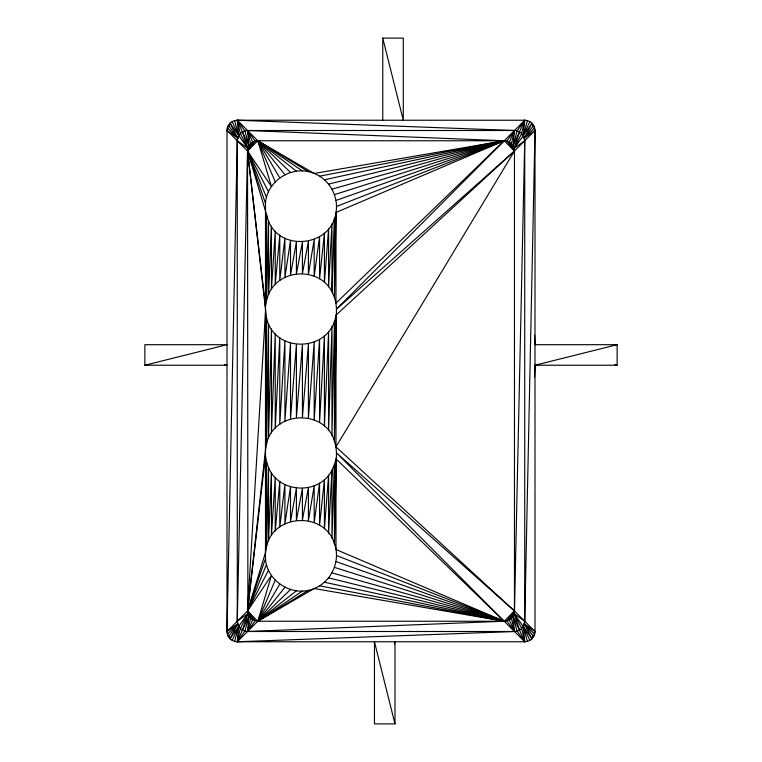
<?xml version="1.0" encoding="UTF-8"?>
<svg xmlns="http://www.w3.org/2000/svg" width="762" height="762" viewBox="0 0 762 762"><rect width="100%" height="100%" fill="white"/><g stroke="black" fill="none" stroke-linecap="round" stroke-linejoin="round"><path stroke-width="1.14" d="M535 631.498L524.38 623.897L533.619 636.632L535 631.498L514.464 610.972L335.975 446.856L334.451 441.017L336.48 309.134L524.732 120.234L523.351 135.636L524.732 140.76L514.464 610.972L513.093 616.106L514.464 631.498L247.536 631.498L248.907 616.106L247.536 610.972L265.49 449.847L266.51 318.097L247.536 151.028C247.498 145.532 252.308 140.732 257.804 140.76L504.196 140.76C509.692 140.732 514.502 145.532 514.464 151.028L514.464 610.972C514.502 616.468 509.692 621.268 504.196 621.24L247.536 631.498C242.04 631.536 237.239 626.726 237.268 621.24L237.268 140.76C237.239 135.274 242.04 130.464 247.536 130.502L514.464 130.502C519.96 130.464 524.761 135.274 524.732 140.76L524.732 621.24C524.761 626.726 519.96 631.536 514.464 631.498L237.268 641.766C231.772 641.804 226.971 636.994 227 631.498L227 130.502C226.971 125.006 231.772 120.196 237.268 120.234L524.732 120.234C530.228 120.196 535.029 125.006 535 130.502L535 631.498C535.029 636.994 530.228 641.804 524.732 641.766L237.268 641.766L238.649 626.364L237.268 621.24L247.536 151.028L248.907 145.894L247.536 130.502L504.196 140.76L514.464 151.028L335.975 446.856L336.48 452.866L334.451 543.687C340.881 560.994 331.422 581.92 314.182 588.531L257.804 621.24L237.268 641.766L240.278 628.498L247.888 613.629L247.536 151.028L250.546 143.77L247.536 130.502L255.146 141.113L247.536 151.028L265.49 306.114L266.51 300.171L268.519 221.123L247.536 151.028L227 130.502L228.381 125.368L237.62 138.103L227 130.502M265.49 306.114L266.51 215.427L266.567 217.789M237.268 140.76L247.888 148.371L240.278 133.502L237.268 120.234L257.804 140.76L314.182 173.469C329.375 179.413 338.88 196.434 335.975 212.484L335.975 303.124L336.48 309.134L514.464 151.028L513.093 145.894L514.464 130.502L237.268 120.234L238.649 135.636L237.268 140.76L227 631.498L237.62 623.897L228.381 636.632L227 631.498L247.536 610.972L265.49 552.517L266.51 461.829L265.49 455.886L247.536 610.972L250.546 618.23L252.67 619.858L257.804 621.24L504.196 621.24L524.732 641.766L523.351 626.364L524.732 621.24L535 130.502L533.619 125.368L524.38 138.103L535 130.502L514.464 151.028L335.975 315.144C330.851 352.082 274.739 354.463 266.51 318.097L266.51 443.903L265.49 449.847M319.564 176.184L504.196 140.76L335.975 212.484L334.451 297.285L335.975 303.124L504.196 140.76L314.182 173.469C293.094 164.24 266.738 180.47 265.49 203.454L265.49 558.546C266.738 581.53 293.094 597.76 314.182 588.531L504.196 621.24L514.464 610.972L336.48 452.866L504.196 621.24L319.564 585.816M534.553 377.095L535 365.227L617.125 344.7L617.125 365.227L535 365.227M265.49 312.153L247.536 610.972L252.67 619.858L247.536 631.498L255.146 620.887L247.536 610.972L265.49 558.546M265.49 552.517L266.51 546.573L268.519 467.516L266.51 461.829L266.51 546.573C273.31 513.502 324.869 511.312 334.451 543.687L334.451 464.715L335.975 458.876L504.196 621.24L324.422 582.225M247.536 631.498L250.546 618.23L247.888 613.629L237.268 621.24M514.464 130.502L511.454 143.77L514.464 151.028L506.854 141.113L514.464 130.502L509.33 142.142L514.464 151.028M524.732 120.234L513.093 145.894L517.122 130.845L524.732 120.234L521.722 133.502L514.112 148.371L524.732 140.76M394.421 644.052L394.992 641.766L394.992 723.9L374.456 723.9L374.456 641.766L394.992 723.9M335.975 212.484C331.994 246.012 280.816 252.565 268.519 221.123L268.519 294.484L266.51 300.171L266.51 215.427M234.61 641.423L238.649 626.364L247.888 613.629L242.402 630.126L237.268 641.766L244.878 631.155L248.907 616.106L242.402 630.126M527.39 120.577L523.351 135.636L514.112 148.371L519.598 131.874M302.428 591.064L257.804 621.24L271.453 575.443L247.536 610.972L257.804 621.24L308.41 590.293M266.51 564.49L247.536 610.972L268.519 570.176M228.724 126.349L230.01 123.234L247.888 148.371L242.402 131.874L237.268 120.234L244.878 130.845L248.907 145.894L242.402 131.874M514.464 610.972L511.454 618.23L514.464 631.498L506.854 620.887L514.464 610.972L509.33 619.858L514.464 631.498M524.732 621.24L514.112 613.629L531.99 638.766L533.276 635.651M296.408 590.807L257.804 621.24L275.244 580.139M232.134 640.394L238.649 626.364L230.01 638.766L228.724 635.651M529.866 121.606L523.351 135.636L531.99 123.234L533.276 126.349M230.01 638.766L237.62 623.897L227.352 634.155M531.99 123.234L524.38 138.103L534.648 127.845M290.512 589.531L257.804 621.24L279.778 584.121M257.804 621.24L284.912 587.283M308.41 171.707L257.804 140.76L247.536 151.028L265.49 203.454M336.48 206.473L504.196 140.76L324.422 179.775M335.975 200.463L504.196 140.76L328.593 184.128M334.451 194.624L504.196 140.76L331.965 189.128M144.875 365.227L227 344.7L144.875 344.7L144.875 365.227L227 365.227L224.723 364.665M382.762 38.1L403.288 38.1L403.288 120.234L382.762 38.1L382.762 120.234M617.125 344.7L535 344.7L534.562 335.194M328.593 577.872L504.196 621.24L335.975 549.516L335.975 458.876M614.848 364.665L617.125 365.227M331.965 572.872L504.196 621.24L336.48 555.527M334.451 567.376L504.196 621.24L335.975 561.537M247.536 130.502L252.67 142.142L247.536 151.028L271.453 186.557L257.804 140.76L302.428 170.936M275.244 181.861L257.804 140.76L296.408 171.193M279.778 177.879L257.804 140.76L290.512 172.469M227.352 127.845L237.62 138.103L230.01 123.234M534.648 634.155L524.38 623.897L531.99 638.766M257.804 140.76L284.912 174.717M524.732 641.766L517.122 631.155L513.093 616.106L524.732 641.766L521.722 628.498L514.112 613.629L519.598 630.126M268.519 191.824L247.536 151.028L266.51 197.51M529.866 640.394L523.351 626.364L527.39 641.423M232.134 121.606L238.649 135.636L234.61 120.577M266.51 461.829L266.567 464.182M335.975 315.144L335.975 446.856M268.519 323.783L266.51 443.903C273.31 410.832 324.869 408.642 334.451 441.017L334.451 320.983L331.965 435.521L331.965 326.479L328.593 430.52L328.593 331.48L324.422 426.168L324.422 335.832L319.564 422.586L319.564 339.414L314.182 419.862L314.182 342.138L308.41 418.1L308.41 343.9L302.428 417.338L302.428 344.662L296.408 417.586L296.408 344.414L290.512 418.862L290.512 343.138L284.912 421.11L284.912 340.89L279.778 424.272L279.778 337.728L275.244 428.254L275.244 333.746L271.453 432.949L271.453 329.051L268.519 438.217L268.519 323.783M334.451 218.313L331.965 291.789L334.451 297.285L334.451 218.313M334.451 464.715L331.965 538.182L331.965 470.211L334.451 464.715M271.453 226.381L268.519 294.484C278.949 268.443 319.364 266.729 331.965 291.789L331.965 223.818L328.593 286.798L328.593 228.81L324.422 282.435L324.422 233.162L319.564 278.854L319.564 236.753L314.182 276.139L314.182 239.468L308.41 274.368L308.41 241.23L302.428 273.606L302.428 242.002L296.408 273.863L296.408 241.745L290.512 275.13L290.512 240.478L284.912 277.378L284.912 238.23L279.778 280.54L279.778 235.058L275.244 284.531L275.244 231.077L271.453 289.217L271.453 226.381M271.453 472.783L268.519 540.877L268.519 467.516C278.949 493.557 319.364 495.271 331.965 470.211L328.593 533.19L328.593 475.202L324.422 528.838L324.422 479.565L319.564 525.247L319.564 483.146L314.182 522.532L314.182 485.861L308.41 520.77L308.41 487.632L302.428 519.998L302.428 488.394L296.408 520.256L296.408 488.137L290.512 521.522L290.512 486.87L284.912 523.77L284.912 484.622L279.778 526.942L279.778 481.46L275.244 530.923L275.244 477.469L271.453 535.619L271.453 472.783M227.505 629.193L227 631.498L227.543 629.193"/></g></svg>
